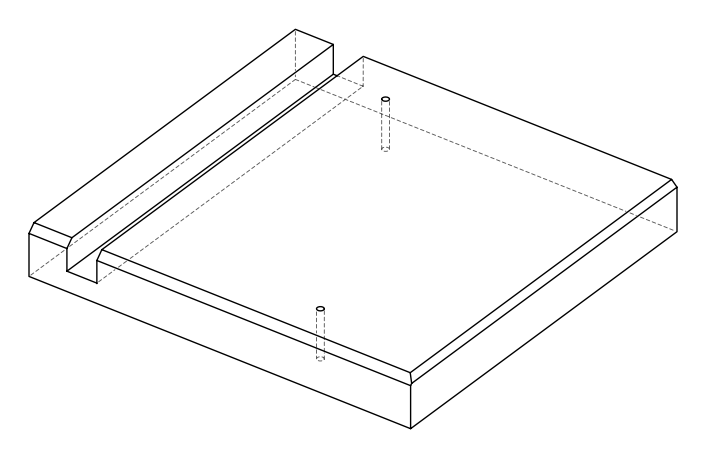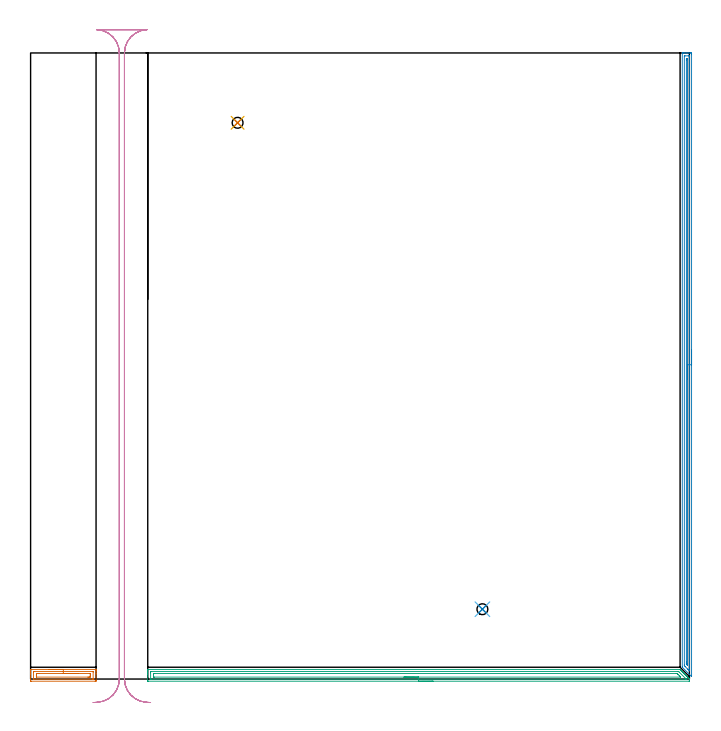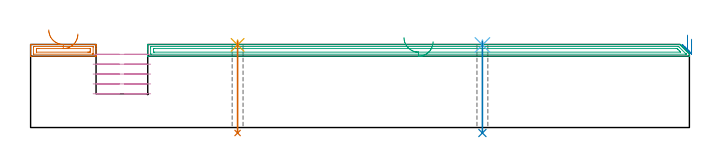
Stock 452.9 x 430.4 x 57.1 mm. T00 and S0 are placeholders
(PLAN: 8 operations, 3 tool changes, 31.4 min)
(1 AREA_MILL | FG_CHAMFER_SURFACE | UGT0205_001 | 1.3 min | 1641 mm3)
(2 AREA_MILL_1 | FG_CHAMFER_SURFACE_1 | UGT0205_001 | 10.38 min | 8818 mm3)
(3 AREA_MILL_2 | FG_CHAMFER_SURFACE_2 | UGT0205_001 | 9.11 min | 12260 mm3)
(4 MILL_RECTANGULAR_SLOT | SLOT_RECTANGULAR | UGT0201_004 | Follow Part, ap 8, ae 75% | 10.07 min | 517644 mm3)
(5 SPOT_DRILL | STEP1HOLE | NXT0321_9005460120000 | 0.03 min | 3 mm3)
(6 SPOT_DRILL_1 | STEP1HOLE_1 | NXT0321_9005460120000 | 0.03 min | 3 mm3)
(7 DRILL_THROUGH_HOLE_INTO_CENTER | STEP1HOLE | UGT0301_026 | 0.25 min | 2492 mm3)
(8 DRILL_THROUGH_HOLE_INTO_CENTER_1 | STEP1HOLE_1 | UGT0301_026 | 0.25 min | 2503 mm3)
(TOOL UGT0205_001 | Chamfer Mill 20 x 3 x 45 deg. | D20 FL50 Z2)
(TOOL UGT0201_004 | End Mill 32 mm | D32 FL53 Z6)
(TOOL NXT0321_9005460120000 | NC Spot Drill, 142deg, 12mm, Carbide, Uncoated | D12 PA142 FL30 Z2)
(TOOL UGT0301_026 | Twist Drill 7.5 mm | D7.5 PA118 FL69 Z2)
(OP 1 AREA_MILL)
G17 G21 G94 G90
T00 M6
G54
G17 G0 G90 X12.5 Y6.6 S1061 M3
G43 Z67.1 H0
G94 G1 X12.538 Z66.228 F250.
X12.652 Z65.364
X12.841 Z64.512
X13.103 Z63.68
X13.437 Z62.874
X13.84 Z62.1
X14.308 Z61.364
X14.84 Z60.672
X15.429 Z60.029
X16.072 Z59.44
X16.764 Z58.908
X17.5 Z58.44
X18.274 Z58.037
X19.08 Z57.703
X19.912 Z57.441
X20.764 Z57.252
X21.628 Z57.138
X22.5 Z57.1
X44.83
X44.99 Y6.597 Z57.088
X44.993 Y6.576 Z57.067
X45. Y6.214 Z56.714
Y5.879 Z56.378
Y5.206 Z55.701
Y3.985 Z54.482
Y3.435 Z53.93
Y-0.717 Z49.78
X44.997 Y-0.992 Z49.505
X44.991 Y-1.492 Z49.006
X44.891 Y-1.495 Z49.003
X44.384 Y-1.5 Z49.
X0.616
X0.109 Y-1.495 Z49.003
X0.009 Y-1.492 Z49.006
X0. Y-0.992 Z49.505
Y3.435 Z53.93
Y3.985 Z54.482
Y4.321 Z54.817
Y4.87 Z55.366
Y5.206 Z55.701
Y5.879 Z56.378
Y6.214 Z56.714
X0.007 Y6.576 Z57.067
X0.01 Y6.597 Z57.088
X0.17 Y6.6 Z57.1
X22.5
Y5.186 Z55.686
X42.82 Y5.185 Z55.685
X42.92 Y5.184 Z55.684
X42.969 Y5.181 Z55.681
X42.987 Y5.179 Z55.679
X42.99 Y5.166 Z55.666
X42.995 Y5.055 Z55.555
X42.999 Y4.808 Z55.308
Y0.381 Z50.881
X42.992 Y-0.019 Z50.481
X42.99 Y-0.069 Z50.431
X42.975 Y-0.079 Z50.421
X42.924 Y-0.081 Z50.419
X42.815 Y-0.084 Z50.416
X42.597 Y-0.086 Z50.414
X2.18 Y-0.085 Z50.415
X2.08 Y-0.084 Z50.416
X2.031 Y-0.081 Z50.419
X2.013 Y-0.079 Z50.421
X2.01 Y-0.066 Z50.434
X2.005 Y0.045 Z50.545
X2.001 Y0.292 Z50.792
Y4.719 Z55.219
X2.008 Y5.119 Z55.619
X2.01 Y5.169 Z55.669
X2.025 Y5.179 Z55.679
X2.076 Y5.181 Z55.681
X2.185 Y5.184 Z55.684
X2.403 Y5.186 Z55.686
X22.5
Y3.772 Z54.272
X40.811 Y3.771 Z54.271
X40.924 Y3.77 Z54.27
X40.964 Y3.767 Z54.267
X40.981 Y3.765 Z54.265
X40.99 Y3.746 Z54.246
X40.995 Y3.623 Z54.123
X40.998 Y3.435 Z53.935
X41. Y2.363 Z52.863
X40.995 Y1.665 Z52.165
X40.991 Y1.486 Z51.986
X40.971 Y1.335 Z51.835
X40.811 Y1.334 Z51.834
X40.256 Y1.33 Z51.83
X39.918 Y1.329 Z51.829
X39.364 Y1.328 Z51.828
X4.189 Y1.329 Z51.829
X4.076 Y1.33 Z51.83
X4.036 Y1.333 Z51.833
X4.019 Y1.335 Z51.835
X4.01 Y1.353 Z51.853
X4.005 Y1.477 Z51.977
X4.002 Y1.665 Z52.165
X4. Y2.737 Z53.237
X4.005 Y3.435 Z53.935
X4.009 Y3.614 Z54.114
X4.029 Y3.765 Z54.265
X4.189 Y3.766 Z54.266
X4.744 Y3.77 Z54.27
X5.082 Y3.771 Z54.271
X5.636 Y3.772 Z54.272
X22.5
X23.372 Z54.31
X24.236 Z54.423
X25.088 Z54.612
X25.92 Z54.875
X26.726 Z55.208
X27.5 Z55.611
X28.236 Z56.08
X28.928 Z56.611
X29.571 Z57.2
X30.16 Z57.844
X30.692 Z58.536
X31.16 Z59.272
X31.563 Z60.045
X31.897 Z60.851
X32.159 Z61.683
X32.348 Z62.535
X32.462 Z63.4
X32.5 Z64.272
G0 Z67.1
M5
M2
(OP 2 AREA_MILL_1)
G17 G21 G94 G90
T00 M6
G54
G17 G0 G90 X454.4 Y226.05 S1061 M3
G43 Z67.1 H0
Z60.7
G94 G1 Y226.012 Z59.828 F250.
Y225.898 Z58.964
Y225.709 Z58.112
Y225.447 Z57.28
Y225.113 Z56.474
Y224.71 Z55.7
Y224.241 Z54.964
Y223.71 Z54.272
Y223.121 Z53.629
Y222.478 Z53.04
Y221.786 Z52.508
Y221.05 Z52.04
Y220.276 Z51.637
Y219.47 Z51.303
Y218.638 Z51.041
Y217.786 Z50.852
Y216.922 Z50.738
Y216.05 Z50.7
X454.399 Y1.883 Z50.701
X454.398 Y1.837 Z50.702
X454.391 Y1.714 Z50.705
X454.307 Y1.795 Z50.791
X454.216 Y1.883 Z50.882
X448.097 Y8.003 Z57.003
X448.031 Y8.071 Z57.068
X448.007 Y8.1 Z57.093
X448. Y8.59 Z57.1
Y430.217
X448.003 Y430.391 Z57.088
X448.038 Y430.4 Z57.053
X448.44 Z56.659
X448.698 Z56.402
X449.425 Z55.67
X450.676 Z54.421
X452.088 Z53.008
X452.713 Z52.383
X453.601 Z51.496
X453.863 Y430.398 Z51.234
X454.391 Y430.392 Z50.706
X454.394 Y430.305 Z50.703
X454.399 Y429.77 Z50.701
X454.4 Y429.228 Z50.7
Y216.05
X452.986 Z52.114
Y5.897
X452.975 Y5.587 Z52.125
X452.645 Y5.907 Z52.455
X452.088 Y6.462 Z53.012
X451.748 Y6.801 Z53.352
X449.961 Y8.59 Z55.139
X449.425 Y9.137 Z55.675
X449.415 Y9.484 Z55.685
X449.414 Y9.495 Z55.686
Y427.992
X449.425 Y428.39 Z55.675
X449.898 Y428.398 Z55.202
X452.088 Y428.4 Z53.012
X452.561 Y428.398 Z52.539
X452.975 Y428.39 Z52.125
X452.986 Y427.981 Z52.114
Y427.971
Y216.05
X451.572 Z53.528
X451.571 Y10.378 Z53.529
X451.57 Y10.005 Z53.53
X451.566 Y9.484 Z53.534
X451.565 Y9.455 Z53.535
X451.524 Y9.484 Z53.576
X451.2 Y9.804 Z53.9
X450.915 Y10.094 Z54.185
X450.846 Y10.166 Z54.254
X450.835 Y10.254 Z54.265
X450.833 Y10.378 Z54.267
X450.83 Y10.751 Z54.27
X450.829 Y11.272 Z54.271
X450.828 Y11.647 Z54.272
X450.829 Y425.299 Z54.271
X450.83 Y425.672 Z54.27
X450.833 Y426.193 Z54.267
X450.835 Y426.371 Z54.265
X451.003 Y426.391 Z54.097
X451.2 Y426.395 Z53.9
X451.406 Y426.394 Z53.694
X451.542 Y426.39 Z53.558
X451.565 Y426.381 Z53.535
X451.567 Y426.362 Z53.533
X451.569 Y426.318 Z53.531
X451.571 Y426.193 Z53.529
X451.572 Y216.05 Z53.528
Y215.178 Z53.567
Y214.313 Z53.68
Y213.462 Z53.869
Y212.63 Z54.132
Y211.824 Z54.465
Y211.05 Z54.868
Y210.314 Z55.337
Y209.622 Z55.868
Y208.979 Z56.457
Y208.39 Z57.101
Y207.858 Z57.793
Y207.39 Z58.528
Y206.987 Z59.302
Y206.653 Z60.108
Y206.391 Z60.94
Y206.202 Z61.792
Y206.088 Z62.657
Y206.05 Z63.528
G0 Z67.1
M5
M2
(OP 3 AREA_MILL_2)
G17 G21 G94 G90
T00 M6
G54
G17 G0 G90 X276.7 Y-1.5 S1061 M3
G43 Z67.1 H0
Z59.
G94 G1 X276.662 Z58.128 F250.
X276.548 Z57.264
X276.359 Z56.412
X276.097 Z55.58
X275.763 Z54.774
X275.36 Z54.
X274.892 Z53.264
X274.36 Z52.572
X273.771 Z51.929
X273.128 Z51.34
X272.436 Z50.809
X271.7 Z50.34
X270.926 Z49.937
X270.12 Z49.603
X269.288 Z49.341
X268.437 Z49.152
X267.572 Z49.038
X266.7 Z49.
X81.131 Y-1.499 Z49.001
X80.624 Y-1.494 Z49.004
X80.509 Y-1.492 Z49.006
X80.5 Y-0.992 Z49.505
Y3.435 Z53.93
Y4.842 Z55.338
Y5.206 Z55.702
Y5.936 Z56.436
Y6.181 Z56.681
Y6.573 Z57.064
X80.509 Y6.597 Z57.088
X80.684 Y6.6 Z57.1
X446.009
X446.495 Y6.601 Z57.081
X446.555 Y6.547 Z57.044
X446.566 Y6.535 Z57.033
X446.903 Y6.198 Z56.696
X447.01 Y6.092 Z56.588
X447.112 Y5.989 Z56.488
X447.201 Y5.899 Z56.399
X447.305 Y5.797 Z56.293
X447.404 Y5.696 Z56.196
X447.499 Y5.601 Z56.101
X447.6 Y5.502 Z55.998
X447.696 Y5.404 Z55.903
X447.797 Y5.303 Z55.803
X447.895 Y5.206 Z55.702
X447.989 Y5.112 Z55.611
X448.095 Y5.005 Z55.504
X448.191 Y4.911 Z55.407
X448.281 Y4.819 Z55.319
X448.393 Y4.707 Z55.206
X448.486 Y4.616 Z55.112
X448.573 Y4.527 Z55.026
X448.691 Y4.409 Z54.908
X448.781 Y4.321 Z54.817
X448.866 Y4.235 Z54.734
X448.989 Y4.111 Z54.61
X449.076 Y4.026 Z54.522
X449.158 Y3.942 Z54.442
X449.288 Y3.813 Z54.312
X449.371 Y3.731 Z54.227
X449.45 Y3.65 Z54.149
X449.586 Y3.515 Z54.014
X449.666 Y3.435 Z53.932
X449.743 Y3.358 Z53.857
X449.884 Y3.217 Z53.716
X449.961 Y3.14 Z53.637
X450.035 Y3.066 Z53.565
X450.182 Y2.918 Z53.418
X450.256 Y2.845 Z53.341
X450.327 Y2.773 Z53.272
X450.48 Y2.62 Z53.119
X450.552 Y2.55 Z53.046
X450.619 Y2.481 Z52.98
X450.778 Y2.322 Z52.821
X450.847 Y2.255 Z52.751
X450.912 Y2.189 Z52.688
X451.076 Y2.024 Z52.523
X451.142 Y1.96 Z52.456
X451.204 Y1.896 Z52.395
X451.374 Y1.726 Z52.225
X451.437 Y1.664 Z52.161
X451.496 Y1.604 Z52.103
X451.672 Y1.428 Z51.927
X451.732 Y1.369 Z51.866
X451.789 Y1.312 Z51.811
X451.97 Y1.13 Z51.629
X452.027 Y1.074 Z51.571
X452.081 Y1.02 Z51.518
X452.269 Y0.832 Z51.331
X452.322 Y0.779 Z51.276
X452.472 Y0.628 Z51.128
X452.567 Y0.533 Z51.033
X452.765 Y0.336 Z50.834
X452.865 Y0.233 Z50.73
X452.899 Y0.191 Z50.687
X452.9 Y-0.106 Z50.391
Y-0.211 Z50.287
Y-0.992 Z49.503
Y-1.174 Z49.321
Y-1.356 Z49.14
X452.897 Y-1.491 Z49.005
X452.716 Y-1.5 Z49.
X266.7
Y-0.086 Z50.414
X82.898 Y-0.085 Z50.415
X82.51 Y-0.073 Z50.427
X82.506 Y0.047 Z50.547
X82.501 Y0.308 Z50.808
Y4.321 Z54.821
X82.502 Y4.735 Z55.235
X82.51 Y5.152 Z55.652
X82.519 Y5.18 Z55.68
X82.539 Y5.181 Z55.681
X82.593 Y5.184 Z55.684
X82.702 Y5.185 Z55.685
X82.92 Y5.186 Z55.686
X445.135
X445.353 Y5.181 Z55.681
X445.457 Y5.179 Z55.679
X445.676 Y4.967 Z55.467
X446.008 Y4.641 Z55.141
X450.633 Y0.017 Z50.517
X450.671 Y-0.022 Z50.478
X450.705 Y-0.062 Z50.438
X450.716 Y-0.077 Z50.423
X450.715 Y-0.079 Z50.421
X450.672 Y-0.081 Z50.419
X450.48 Y-0.085 Z50.415
X450.459 Y-0.086 Z50.414
X266.7
Y1.328 Z51.828
X85.048 Y1.329 Z51.829
X84.709 Y1.33 Z51.83
X84.596 Y1.332 Z51.832
X84.515 Y1.335 Z51.835
X84.509 Y1.458 Z51.958
X84.503 Y1.664 Z52.164
X84.5 Y1.871 Z52.371
X84.501 Y3.641 Z54.141
X84.505 Y3.711 Z54.211
X84.51 Y3.76 Z54.26
X84.541 Y3.765 Z54.265
X84.709 Y3.767 Z54.267
X85.264 Y3.771 Z54.271
X443.881
X444.22 Y3.77 Z54.27
X444.333 Y3.768 Z54.268
X444.418 Y3.765 Z54.265
X444.486 Y3.703 Z54.203
X444.762 Y3.435 Z53.935
X445.114 Y3.086 Z53.586
X446.008 Y2.192 Z52.692
X446.536 Y1.664 Z52.164
X446.708 Y1.49 Z51.99
X446.841 Y1.35 Z51.85
X446.852 Y1.336 Z51.836
X446.842 Y1.334 Z51.834
X446.784 Y1.331 Z51.831
X446.687 Y1.329 Z51.829
X266.7 Y1.328 Z51.828
X265.828 Z51.867
X264.964 Z51.98
X264.112 Z52.169
X263.28 Z52.432
X262.474 Z52.765
X261.7 Z53.168
X260.964 Z53.637
X260.272 Z54.168
X259.629 Z54.757
X259.04 Z55.401
X258.509 Z56.093
X258.04 Z56.828
X257.637 Z57.602
X257.303 Z58.408
X257.041 Z59.24
X256.852 Z60.092
X256.738 Z60.957
X256.7 Z61.828
G0 Z67.1
M5
M2
(OP 4 MILL_RECTANGULAR_SLOT)
G17 G21 G94 G90
T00 M6
G54
G17 G0 G90 X82.092 Y-16.201 S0 M3
G43 Z67.1 H0
Z50.32
G94 G1 X79.103 Y-15.939 F250.
G2 X64.5 Y0. R16. F500.
G1 Y430.4
G2 X79.934 Y446.39 R16.
G1 Y446.4
X45.566
Y446.39
G2 X61. Y430.4 R16.
G1 Y0.
G2 X46.401 Y-15.939 R16.
G1 X43.413 Y-16.201 F250.
G0 X82.515 Y-16.154 Z43.54
G1 X79.521 Y-15.97
G2 X64.5 Y0. R16. F500.
G1 Y430.4
G2 X79.934 Y446.39 R16.
G1 Y446.4
X45.566
Y446.39
G2 X61. Y430.4 R16.
G1 Y0.
G2 X45.979 Y-15.97 R16.
G1 X42.985 Y-16.154 F250.
G0 X82.515 Z36.76
G1 X79.521 Y-15.97
G2 X64.5 Y0. R16. F500.
G1 Y430.4
G2 X79.934 Y446.39 R16.
G1 Y446.4
X45.566
Y446.39
G2 X61. Y430.4 R16.
G1 Y0.
G2 X45.979 Y-15.97 R16.
G1 X42.985 Y-16.154 F250.
G0 X82.515 Z29.98
G1 X79.521 Y-15.97
G2 X64.5 Y0. R16. F500.
G1 Y430.4
G2 X79.934 Y446.39 R16.
G1 Y446.4
X45.566
Y446.39
G2 X61. Y430.4 R16.
G1 Y0.
G2 X45.979 Y-15.97 R16.
G1 X42.985 Y-16.154 F250.
G0 X82.515 Z23.2
G1 X79.521 Y-15.97
G2 X64.5 Y0. R16. F500.
G1 Y430.4
G2 X79.934 Y446.39 R16.
G1 Y446.4
X45.566
Y446.39
G2 X61. Y430.4 R16.
G1 Y0.
G2 X45.979 Y-15.97 R16.
G1 X42.985 Y-16.154 F250.
G0 Z67.1
M5
M2
(OP 5 SPOT_DRILL)
G17 G21 G94 G90
T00 M6
G54
G17 G0 G90 X142.3 Y382.4 S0 M3
G43 Z67.1 H0
G94 G81 G98 Z56.777 F250. R60.1
G80
M5
M2
(OP 6 SPOT_DRILL_1)
G17 G21 G94 G90
T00 M6
G54
G17 G0 G90 X310.6 Y48. S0 M3
G43 Z67.1 H0
G94 G81 G98 Z56.777 F250. R60.1
G80
M5
M2
(OP 7 DRILL_THROUGH_HOLE_INTO_CENTER)
G17 G21 G94 G90
T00 M6
G54
G17 G0 G90 X142.3 Y382.4 S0 M3
G43 Z67.1 H0
G94 G73 G98 Z-3.753 F250. Q6.761 R59.1
G80
M5
M2
(OP 8 DRILL_THROUGH_HOLE_INTO_CENTER_1)
G17 G21 G94 G90
T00 M6
G54
G17 G0 G90 X310.6 Y48. S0 M3
G43 Z67.1 H0
G94 G73 G98 Z-3.753 F250. Q6.761 R59.1
G80
M5
M2
